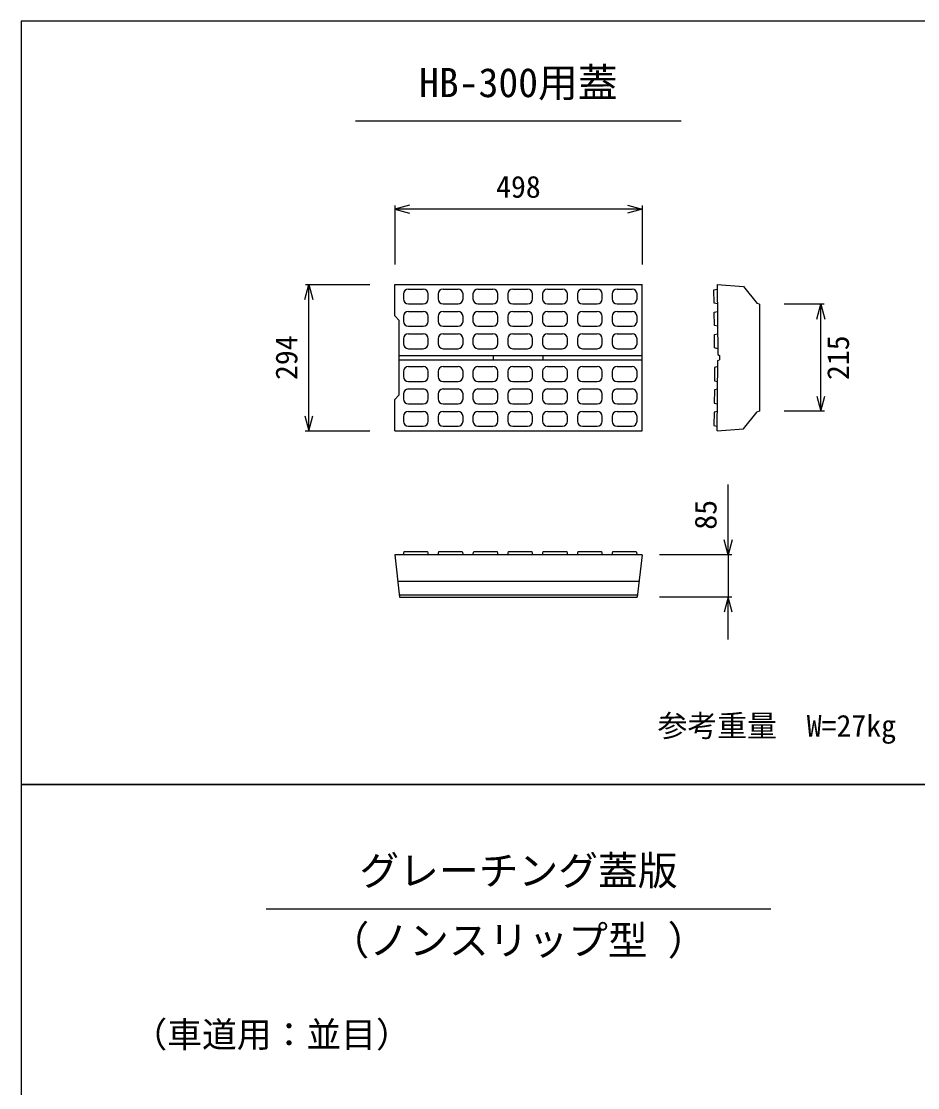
# Model space of a CAD drawing. Units: millimetres, scale not verified. Extents: x -16800 to 16800, y -5940 to 5940.
# Drawn here: x -3867 to -2064, y 1429 to 3573 of the extents above; entities that cross this region are included whole.
import ezdxf
from ezdxf.enums import TextEntityAlignment as Align

# ---------------------------------------------------------------- set-up
doc = ezdxf.new("R2010")
doc.units = ezdxf.units.MM
doc.header["$LTSCALE"] = 20
for name, color, linetype, lineweight in [('0-0_DIM', 7, 'Continuous', 25), ('0-2_HATCH', 6, 'Continuous', 25), ('0-5_OUTLINE', 3, 'Continuous', 25), ('0-6_TXT', 7, 'Continuous', 25)]:
    doc.layers.add(name, color=color, linetype=linetype, lineweight=lineweight)
doc.styles.add('ＭＳ ゴシック', font='')
doc.styles.get('ＭＳ ゴシック').set_extended_font_data('MS Gothic')

msp = doc.modelspace()

# ---------------------------------------------------------------- linework, layer by layer
at = {"layer": '0-0_DIM'}
for p, q in [((-3115.54, 3202.35), (-3115.54, 3083.6)), ((-2617.54, 3194.85), (-3115.54, 3194.85)), ((-2617.54, 3202.35), (-2617.54, 3083.6)), ((-3295.11, 3043.6), (-3165.54, 3043.6)), ((-3288.11, 2749.6), (-3288.11, 3043.6)), ((-2251.5, 3004.09), (-2331.88, 3004.09)), ((-2258.5, 2789.09), (-2258.5, 3004.09)), ((-2251, 2789.09), (-2331.88, 2789.09)), ((-3295.61, 2749.6), (-3165.54, 2749.6)), ((-2444.96, 2500.22), (-2444.96, 2641.53)), ((-2437.46, 2500.22), (-2582.54, 2500.22)), ((-2444.96, 2500.22), (-2444.96, 2415.22)), ((-2437.46, 2415.22), (-2582.54, 2415.22)), ((-2444.96, 2330.22), (-2444.96, 2415.22))]:
    msp.add_line(p, q, dxfattribs=at)
for points in [[(-3085.54, 3202.89), (-3115.54, 3194.85), (-3085.54, 3186.81)], [(-2647.54, 3202.89), (-2617.54, 3194.85), (-2647.54, 3186.81)], [(-3296.15, 3013.6), (-3288.11, 3043.6), (-3280.07, 3013.6)], [(-2266.54, 2974.09), (-2258.5, 3004.09), (-2250.46, 2974.09)], [(-2266.54, 2819.09), (-2258.5, 2789.09), (-2250.46, 2819.09)], [(-3296.15, 2779.6), (-3288.11, 2749.6), (-3280.07, 2779.6)], [(-2436.92, 2530.22), (-2444.96, 2500.22), (-2453, 2530.22)], [(-2436.92, 2385.22), (-2444.96, 2415.22), (-2453, 2385.22)]]:
    msp.add_lwpolyline(points, dxfattribs=at)
at = {"layer": '0-2_HATCH'}
for p, q in [((-3098.04, 3024.6), (-3098.04, 3014.6)), ((-3088.04, 3034.6), (-3058.04, 3034.6)), ((-3048.04, 3014.6), (-3048.04, 3024.6)), ((-3028.04, 3024.6), (-3028.04, 3014.6)), ((-3018.04, 3034.6), (-2988.04, 3034.6)), ((-2978.04, 3014.6), (-2978.04, 3024.6)), ((-2958.04, 3024.6), (-2958.04, 3014.6)), ((-2948.04, 3034.6), (-2918.04, 3034.6)), ((-2908.04, 3014.6), (-2908.04, 3024.6)), ((-2888.04, 3024.6), (-2888.04, 3014.6)), ((-2878.04, 3034.6), (-2848.04, 3034.6)), ((-2838.04, 3014.6), (-2838.04, 3024.6)), ((-2818.04, 3024.6), (-2818.04, 3014.6)), ((-2808.04, 3034.6), (-2778.04, 3034.6)), ((-2768.04, 3014.6), (-2768.04, 3024.6)), ((-2748.04, 3024.6), (-2748.04, 3014.6)), ((-2738.04, 3034.6), (-2708.04, 3034.6)), ((-2698.04, 3014.6), (-2698.04, 3024.6)), ((-2678.04, 3024.6), (-2678.04, 3014.6)), ((-2668.04, 3034.6), (-2638.04, 3034.6)), ((-2628.04, 3014.6), (-2628.04, 3024.6)), ((-3088.04, 3004.6), (-3058.04, 3004.6)), ((-3018.04, 3004.6), (-2988.04, 3004.6)), ((-2948.04, 3004.6), (-2918.04, 3004.6)), ((-2878.04, 3004.6), (-2848.04, 3004.6)), ((-2808.04, 3004.6), (-2778.04, 3004.6)), ((-2738.04, 3004.6), (-2708.04, 3004.6)), ((-2668.04, 3004.6), (-2638.04, 3004.6)), ((-3098.04, 2979.6), (-3098.04, 2969.6)), ((-3088.04, 2989.6), (-3058.04, 2989.6)), ((-3048.04, 2969.6), (-3048.04, 2979.6)), ((-3028.04, 2979.6), (-3028.04, 2969.6)), ((-3018.04, 2989.6), (-2988.04, 2989.6)), ((-2978.04, 2969.6), (-2978.04, 2979.6)), ((-2958.04, 2979.6), (-2958.04, 2969.6)), ((-2948.04, 2989.6), (-2918.04, 2989.6)), ((-2908.04, 2969.6), (-2908.04, 2979.6)), ((-2888.04, 2979.6), (-2888.04, 2969.6)), ((-2878.04, 2989.6), (-2848.04, 2989.6)), ((-2838.04, 2969.6), (-2838.04, 2979.6)), ((-2818.04, 2979.6), (-2818.04, 2969.6)), ((-2808.04, 2989.6), (-2778.04, 2989.6)), ((-2768.04, 2969.6), (-2768.04, 2979.6)), ((-2748.04, 2979.6), (-2748.04, 2969.6)), ((-2738.04, 2989.6), (-2708.04, 2989.6)), ((-2698.04, 2969.6), (-2698.04, 2979.6)), ((-2678.04, 2979.6), (-2678.04, 2969.6)), ((-2668.04, 2989.6), (-2638.04, 2989.6)), ((-2628.04, 2969.6), (-2628.04, 2979.6)), ((-3088.04, 2959.6), (-3058.04, 2959.6)), ((-3018.04, 2959.6), (-2988.04, 2959.6)), ((-2948.04, 2959.6), (-2918.04, 2959.6)), ((-2878.04, 2959.6), (-2848.04, 2959.6)), ((-2808.04, 2959.6), (-2778.04, 2959.6)), ((-2738.04, 2959.6), (-2708.04, 2959.6)), ((-2668.04, 2959.6), (-2638.04, 2959.6)), ((-3088.04, 2944.6), (-3058.04, 2944.6)), ((-3018.04, 2944.6), (-2988.04, 2944.6)), ((-2948.04, 2944.6), (-2918.04, 2944.6)), ((-2878.04, 2944.6), (-2848.04, 2944.6)), ((-2808.04, 2944.6), (-2778.04, 2944.6)), ((-2738.04, 2944.6), (-2708.04, 2944.6)), ((-2668.04, 2944.6), (-2638.04, 2944.6)), ((-3098.04, 2934.6), (-3098.04, 2924.6)), ((-3048.04, 2924.6), (-3048.04, 2934.6)), ((-3028.04, 2934.6), (-3028.04, 2924.6)), ((-2978.04, 2924.6), (-2978.04, 2934.6)), ((-2958.04, 2934.6), (-2958.04, 2924.6)), ((-2908.04, 2924.6), (-2908.04, 2934.6)), ((-2888.04, 2934.6), (-2888.04, 2924.6)), ((-2838.04, 2924.6), (-2838.04, 2934.6)), ((-2818.04, 2934.6), (-2818.04, 2924.6)), ((-2768.04, 2924.6), (-2768.04, 2934.6)), ((-2748.04, 2934.6), (-2748.04, 2924.6)), ((-2698.04, 2924.6), (-2698.04, 2934.6)), ((-2678.04, 2934.6), (-2678.04, 2924.6)), ((-2628.04, 2924.6), (-2628.04, 2934.6)), ((-3088.04, 2914.6), (-3058.04, 2914.6)), ((-3018.04, 2914.6), (-2988.04, 2914.6)), ((-2948.04, 2914.6), (-2918.04, 2914.6)), ((-2878.04, 2914.6), (-2848.04, 2914.6)), ((-2808.04, 2914.6), (-2778.04, 2914.6)), ((-2738.04, 2914.6), (-2708.04, 2914.6)), ((-2668.04, 2914.6), (-2638.04, 2914.6)), ((-3088.04, 2878.6), (-3058.04, 2878.6)), ((-3018.04, 2878.6), (-2988.04, 2878.6)), ((-2948.04, 2878.6), (-2918.04, 2878.6)), ((-2878.04, 2878.6), (-2848.04, 2878.6)), ((-2808.04, 2878.6), (-2778.04, 2878.6)), ((-2738.04, 2878.6), (-2708.04, 2878.6)), ((-2668.04, 2878.6), (-2638.04, 2878.6)), ((-3098.04, 2868.6), (-3098.04, 2858.6)), ((-3048.04, 2858.6), (-3048.04, 2868.6)), ((-3028.04, 2868.6), (-3028.04, 2858.6)), ((-2978.04, 2858.6), (-2978.04, 2868.6)), ((-2958.04, 2868.6), (-2958.04, 2858.6)), ((-2908.04, 2858.6), (-2908.04, 2868.6)), ((-2888.04, 2868.6), (-2888.04, 2858.6)), ((-2838.04, 2858.6), (-2838.04, 2868.6)), ((-2818.04, 2868.6), (-2818.04, 2858.6)), ((-2768.04, 2858.6), (-2768.04, 2868.6)), ((-2748.04, 2868.6), (-2748.04, 2858.6)), ((-2698.04, 2858.6), (-2698.04, 2868.6)), ((-2678.04, 2868.6), (-2678.04, 2858.6)), ((-2628.04, 2858.6), (-2628.04, 2868.6)), ((-3088.04, 2848.6), (-3058.04, 2848.6)), ((-3088.04, 2833.6), (-3058.04, 2833.6)), ((-3018.04, 2848.6), (-2988.04, 2848.6)), ((-3018.04, 2833.6), (-2988.04, 2833.6)), ((-2948.04, 2848.6), (-2918.04, 2848.6)), ((-2948.04, 2833.6), (-2918.04, 2833.6)), ((-2878.04, 2848.6), (-2848.04, 2848.6)), ((-2878.04, 2833.6), (-2848.04, 2833.6)), ((-2808.04, 2848.6), (-2778.04, 2848.6)), ((-2808.04, 2833.6), (-2778.04, 2833.6)), ((-2738.04, 2848.6), (-2708.04, 2848.6)), ((-2738.04, 2833.6), (-2708.04, 2833.6)), ((-2668.04, 2848.6), (-2638.04, 2848.6)), ((-2668.04, 2833.6), (-2638.04, 2833.6)), ((-3098.04, 2823.6), (-3098.04, 2813.6)), ((-3048.04, 2813.6), (-3048.04, 2823.6)), ((-3028.04, 2823.6), (-3028.04, 2813.6)), ((-2978.04, 2813.6), (-2978.04, 2823.6)), ((-2958.04, 2823.6), (-2958.04, 2813.6)), ((-2908.04, 2813.6), (-2908.04, 2823.6)), ((-2888.04, 2823.6), (-2888.04, 2813.6)), ((-2838.04, 2813.6), (-2838.04, 2823.6)), ((-2818.04, 2823.6), (-2818.04, 2813.6)), ((-2768.04, 2813.6), (-2768.04, 2823.6)), ((-2748.04, 2823.6), (-2748.04, 2813.6)), ((-2698.04, 2813.6), (-2698.04, 2823.6)), ((-2678.04, 2823.6), (-2678.04, 2813.6)), ((-2628.04, 2813.6), (-2628.04, 2823.6)), ((-3088.04, 2803.6), (-3058.04, 2803.6)), ((-3088.04, 2788.6), (-3058.04, 2788.6)), ((-3018.04, 2803.6), (-2988.04, 2803.6)), ((-3018.04, 2788.6), (-2988.04, 2788.6)), ((-2948.04, 2803.6), (-2918.04, 2803.6)), ((-2948.04, 2788.6), (-2918.04, 2788.6)), ((-2878.04, 2803.6), (-2848.04, 2803.6)), ((-2878.04, 2788.6), (-2848.04, 2788.6)), ((-2808.04, 2803.6), (-2778.04, 2803.6)), ((-2808.04, 2788.6), (-2778.04, 2788.6)), ((-2738.04, 2803.6), (-2708.04, 2803.6)), ((-2738.04, 2788.6), (-2708.04, 2788.6)), ((-2668.04, 2803.6), (-2638.04, 2803.6)), ((-2668.04, 2788.6), (-2638.04, 2788.6)), ((-3098.04, 2778.6), (-3098.04, 2768.6)), ((-3048.04, 2768.6), (-3048.04, 2778.6)), ((-3028.04, 2778.6), (-3028.04, 2768.6)), ((-2978.04, 2768.6), (-2978.04, 2778.6)), ((-2958.04, 2778.6), (-2958.04, 2768.6)), ((-2908.04, 2768.6), (-2908.04, 2778.6)), ((-2888.04, 2778.6), (-2888.04, 2768.6)), ((-2838.04, 2768.6), (-2838.04, 2778.6)), ((-2818.04, 2778.6), (-2818.04, 2768.6)), ((-2768.04, 2768.6), (-2768.04, 2778.6)), ((-2748.04, 2778.6), (-2748.04, 2768.6)), ((-2698.04, 2768.6), (-2698.04, 2778.6)), ((-2678.04, 2778.6), (-2678.04, 2768.6)), ((-2628.04, 2768.6), (-2628.04, 2778.6)), ((-3088.04, 2758.6), (-3058.04, 2758.6)), ((-3018.04, 2758.6), (-2988.04, 2758.6)), ((-2948.04, 2758.6), (-2918.04, 2758.6)), ((-2878.04, 2758.6), (-2848.04, 2758.6)), ((-2808.04, 2758.6), (-2778.04, 2758.6)), ((-2738.04, 2758.6), (-2708.04, 2758.6)), ((-2668.04, 2758.6), (-2638.04, 2758.6)), ((-3028.04, 2500.22), (-3026.54, 2506.72)), ((-3026.54, 2506.72), (-2979.54, 2506.72)), ((-2979.54, 2506.72), (-2978.04, 2500.22)), ((-2958.04, 2500.22), (-2956.54, 2506.72)), ((-2956.54, 2506.72), (-2909.54, 2506.72)), ((-2909.54, 2506.72), (-2908.04, 2500.22)), ((-2888.04, 2500.22), (-2886.54, 2506.72)), ((-2886.54, 2506.72), (-2839.54, 2506.72)), ((-2839.54, 2506.72), (-2838.04, 2500.22)), ((-2818.04, 2500.22), (-2816.54, 2506.72)), ((-2816.54, 2506.72), (-2769.54, 2506.72)), ((-2769.54, 2506.72), (-2768.04, 2500.22)), ((-2748.04, 2500.22), (-2746.54, 2506.72)), ((-2746.54, 2506.72), (-2699.54, 2506.72)), ((-2699.54, 2506.72), (-2698.04, 2500.22)), ((-2678.04, 2500.22), (-2676.54, 2506.72)), ((-2676.54, 2506.72), (-2629.54, 2506.72)), ((-2629.54, 2506.72), (-2628.04, 2500.22))]:
    msp.add_line(p, q, dxfattribs=at)
for points in [[(-2466.48, 3004.59), (-2472.99, 3006.04), (-2473.27, 3033.04), (-2466.79, 3034.59)], [(-2466.02, 2959.59), (-2472.54, 2961.04), (-2472.81, 2988.04), (-2466.33, 2989.59)], [(-2465.56, 2914.59), (-2472.08, 2916.04), (-2472.35, 2943.04), (-2465.87, 2944.59)], [(-2465.56, 2878.59), (-2472.08, 2877.14), (-2472.35, 2850.14), (-2465.87, 2848.59)], [(-2466.02, 2833.59), (-2472.54, 2832.14), (-2472.81, 2805.14), (-2466.33, 2803.59)], [(-2466.48, 2788.59), (-2472.99, 2787.14), (-2473.27, 2760.14), (-2466.79, 2758.59)], [(-3098.04, 2500.22), (-3096.54, 2506.72), (-3049.54, 2506.72), (-3048.04, 2500.22)]]:
    msp.add_lwpolyline(points, dxfattribs=at)
for centre, start, end in [((-3088.04, 3024.6), 90, 180), ((-3058.04, 3024.6), 0, 90), ((-3018.04, 3024.6), 90, 180), ((-2988.04, 3024.6), 0, 90), ((-2948.04, 3024.6), 90, 180), ((-2918.04, 3024.6), 0, 90), ((-2878.04, 3024.6), 90, 180), ((-2848.04, 3024.6), 0, 90), ((-2808.04, 3024.6), 90, 180), ((-2778.04, 3024.6), 0, 90), ((-2738.04, 3024.6), 90, 180), ((-2708.04, 3024.6), 0, 90), ((-2668.04, 3024.6), 90, 180), ((-2638.04, 3024.6), 0, 90), ((-3088.04, 3014.6), 180, 270), ((-3058.04, 3014.6), 270, 0), ((-3018.04, 3014.6), 180, 270), ((-2988.04, 3014.6), 270, 0), ((-2948.04, 3014.6), 180, 270), ((-2918.04, 3014.6), 270, 0), ((-2878.04, 3014.6), 180, 270), ((-2848.04, 3014.6), 270, 0), ((-2808.04, 3014.6), 180, 270), ((-2778.04, 3014.6), 270, 0), ((-2738.04, 3014.6), 180, 270), ((-2708.04, 3014.6), 270, 0), ((-2668.04, 3014.6), 180, 270), ((-2638.04, 3014.6), 270, 0), ((-3088.04, 2979.6), 90, 180), ((-3058.04, 2979.6), 0, 90), ((-3018.04, 2979.6), 90, 180), ((-2988.04, 2979.6), 0, 90), ((-2948.04, 2979.6), 90, 180), ((-2918.04, 2979.6), 0, 90), ((-2878.04, 2979.6), 90, 180), ((-2848.04, 2979.6), 0, 90), ((-2808.04, 2979.6), 90, 180), ((-2778.04, 2979.6), 0, 90), ((-2738.04, 2979.6), 90, 180), ((-2708.04, 2979.6), 0, 90), ((-2668.04, 2979.6), 90, 180), ((-2638.04, 2979.6), 0, 90), ((-3088.04, 2969.6), 180, 270), ((-3058.04, 2969.6), 270, 0), ((-3018.04, 2969.6), 180, 270), ((-2988.04, 2969.6), 270, 0), ((-2948.04, 2969.6), 180, 270), ((-2918.04, 2969.6), 270, 0), ((-2878.04, 2969.6), 180, 270), ((-2848.04, 2969.6), 270, 0), ((-2808.04, 2969.6), 180, 270), ((-2778.04, 2969.6), 270, 0), ((-2738.04, 2969.6), 180, 270), ((-2708.04, 2969.6), 270, 0), ((-2668.04, 2969.6), 180, 270), ((-2638.04, 2969.6), 270, 0), ((-3088.04, 2934.6), 90, 180), ((-3058.04, 2934.6), 0, 90), ((-3018.04, 2934.6), 90, 180), ((-2988.04, 2934.6), 0, 90), ((-2948.04, 2934.6), 90, 180), ((-2918.04, 2934.6), 0, 90), ((-2878.04, 2934.6), 90, 180), ((-2848.04, 2934.6), 0, 90), ((-2808.04, 2934.6), 90, 180), ((-2778.04, 2934.6), 0, 90), ((-2738.04, 2934.6), 90, 180), ((-2708.04, 2934.6), 0, 90), ((-2668.04, 2934.6), 90, 180), ((-2638.04, 2934.6), 0, 90), ((-3088.04, 2924.6), 180, 270), ((-3058.04, 2924.6), 270, 0), ((-3018.04, 2924.6), 180, 270), ((-2988.04, 2924.6), 270, 0), ((-2948.04, 2924.6), 180, 270), ((-2918.04, 2924.6), 270, 0), ((-2878.04, 2924.6), 180, 270), ((-2848.04, 2924.6), 270, 0), ((-2808.04, 2924.6), 180, 270), ((-2778.04, 2924.6), 270, 0), ((-2738.04, 2924.6), 180, 270), ((-2708.04, 2924.6), 270, 0), ((-2668.04, 2924.6), 180, 270), ((-2638.04, 2924.6), 270, 0), ((-3088.04, 2868.6), 90, 180), ((-3058.04, 2868.6), 0, 90), ((-3018.04, 2868.6), 90, 180), ((-2988.04, 2868.6), 0, 90), ((-2948.04, 2868.6), 90, 180), ((-2918.04, 2868.6), 0, 90), ((-2878.04, 2868.6), 90, 180), ((-2848.04, 2868.6), 0, 90), ((-2808.04, 2868.6), 90, 180), ((-2778.04, 2868.6), 0, 90), ((-2738.04, 2868.6), 90, 180), ((-2708.04, 2868.6), 0, 90), ((-2668.04, 2868.6), 90, 180), ((-2638.04, 2868.6), 0, 90), ((-3088.04, 2858.6), 180, 270), ((-3058.04, 2858.6), 270, 0), ((-3018.04, 2858.6), 180, 270), ((-2988.04, 2858.6), 270, 0), ((-2948.04, 2858.6), 180, 270), ((-2918.04, 2858.6), 270, 0), ((-2878.04, 2858.6), 180, 270), ((-2848.04, 2858.6), 270, 0), ((-2808.04, 2858.6), 180, 270), ((-2778.04, 2858.6), 270, 0), ((-2738.04, 2858.6), 180, 270), ((-2708.04, 2858.6), 270, 0), ((-2668.04, 2858.6), 180, 270), ((-2638.04, 2858.6), 270, 0), ((-3088.04, 2823.6), 90, 180), ((-3058.04, 2823.6), 0, 90), ((-3018.04, 2823.6), 90, 180), ((-2988.04, 2823.6), 0, 90), ((-2948.04, 2823.6), 90, 180), ((-2918.04, 2823.6), 0, 90), ((-2878.04, 2823.6), 90, 180), ((-2848.04, 2823.6), 0, 90), ((-2808.04, 2823.6), 90, 180), ((-2778.04, 2823.6), 0, 90), ((-2738.04, 2823.6), 90, 180), ((-2708.04, 2823.6), 0, 90), ((-2668.04, 2823.6), 90, 180), ((-2638.04, 2823.6), 0, 90), ((-3088.04, 2813.6), 180, 270), ((-3058.04, 2813.6), 270, 0), ((-3018.04, 2813.6), 180, 270), ((-2988.04, 2813.6), 270, 0), ((-2948.04, 2813.6), 180, 270), ((-2918.04, 2813.6), 270, 0), ((-2878.04, 2813.6), 180, 270), ((-2848.04, 2813.6), 270, 0), ((-2808.04, 2813.6), 180, 270), ((-2778.04, 2813.6), 270, 0), ((-2738.04, 2813.6), 180, 270), ((-2708.04, 2813.6), 270, 0), ((-2668.04, 2813.6), 180, 270), ((-2638.04, 2813.6), 270, 0), ((-3088.04, 2778.6), 90, 180), ((-3058.04, 2778.6), 0, 90), ((-3018.04, 2778.6), 90, 180), ((-2988.04, 2778.6), 0, 90), ((-2948.04, 2778.6), 90, 180), ((-2918.04, 2778.6), 0, 90), ((-2878.04, 2778.6), 90, 180), ((-2848.04, 2778.6), 0, 90), ((-2808.04, 2778.6), 90, 180), ((-2778.04, 2778.6), 0, 90), ((-2738.04, 2778.6), 90, 180), ((-2708.04, 2778.6), 0, 90), ((-2668.04, 2778.6), 90, 180), ((-2638.04, 2778.6), 0, 90), ((-3088.04, 2768.6), 180, 270), ((-3058.04, 2768.6), 270, 0), ((-3018.04, 2768.6), 180, 270), ((-2988.04, 2768.6), 270, 0), ((-2948.04, 2768.6), 180, 270), ((-2918.04, 2768.6), 270, 0), ((-2878.04, 2768.6), 180, 270), ((-2848.04, 2768.6), 270, 0), ((-2808.04, 2768.6), 180, 270), ((-2778.04, 2768.6), 270, 0), ((-2738.04, 2768.6), 180, 270), ((-2708.04, 2768.6), 270, 0), ((-2668.04, 2768.6), 180, 270), ((-2638.04, 2768.6), 270, 0)]:
    msp.add_arc(centre, 10, start, end, dxfattribs=at)
at = {"layer": '0-5_OUTLINE'}
for p, q in [((-3115.54, 3043.6), (-2617.54, 3043.6)), ((-3115.54, 2980.6), (-3115.54, 3043.6)), ((-2617.54, 2749.6), (-2617.54, 3043.6)), ((-2466.88, 3043.59), (-2413.88, 3039.59)), ((-2466.88, 3043.59), (-2465.44, 2902.61)), ((-2413.88, 3039.59), (-2386.38, 3005.59)), ((-2381.88, 3004.09), (-2386.38, 3005.59)), ((-3115.54, 2980.6), (-3106.54, 2971.6)), ((-3106.54, 2901.1), (-2617.54, 2901.1)), ((-2916.54, 2892.1), (-2916.54, 2901.1)), ((-2816.54, 2892.1), (-2816.54, 2901.1)), ((-2465.44, 2902.61), (-2462.24, 2901.09)), ((-2462.24, 2901.09), (-2462.24, 2892.09)), ((-3106.54, 2892.1), (-2617.54, 2892.1)), ((-2466.88, 2749.6), (-2465.44, 2890.57)), ((-2465.44, 2890.57), (-2462.24, 2892.09)), ((-2413.88, 2753.6), (-2386.38, 2787.59)), ((-3115.54, 2749.6), (-2617.54, 2749.6)), ((-2466.88, 2749.6), (-2413.88, 2753.6)), ((-3115.54, 2500.22), (-3105.54, 2415.22)), ((-2617.54, 2500.22), (-3115.54, 2500.22)), ((-2617.54, 2500.22), (-2627.54, 2415.22)), ((-3109.3, 2447.22), (-2623.77, 2447.22)), ((-3106.06, 2419.72), (-2627.01, 2419.72)), ((-3105.54, 2415.22), (-2627.54, 2415.22))]:
    msp.add_line(p, q, dxfattribs=at)
for points in [[(-2381.88, 3004.09), (-2381.88, 2789.09), (-2386.38, 2787.59)], [(-3115.54, 2749.6), (-3115.54, 2812.6), (-3106.54, 2821.6), (-3106.54, 2971.6)]]:
    msp.add_lwpolyline(points, dxfattribs=at)
at = {"layer": '0-6_TXT'}
for p, q in [((-3194.01, 3372.67), (-2539.06, 3372.67)), ((-3374.33, 1788.58), (-2358.74, 1788.58))]:
    msp.add_line(p, q, dxfattribs=at)
for points in [[(-3866.54, 2038.58), (-1866.54, 2038.58), (-1866.54, 3572.67), (-3866.54, 3572.67)], [(-3866.54, -761.42), (-1866.54, -761.42), (-1866.54, 2038.58), (-3866.54, 2038.58)]]:
    msp.add_lwpolyline(points, close=True, dxfattribs=at)

# ---------------------------------------------------------------- texts
at = {"layer": '0-0_DIM', "style": 'ＭＳ ゴシック'}
for s, height, p in [('498', 43.99, (-2911.54, 3204.85)), ('参考重量\u3000W=27kg', 43.99, (-2586.71, 2121.41)), ('（車道用：並目）', 51.32, (-3643.09, 1494.95))]:
    msp.add_text(s, height=height, dxfattribs=at).set_placement(p, align=Align.BOTTOM_LEFT)
for s, p in [('294', (-3298.11, 2851.6)), ('215', (-2188.5, 2851.59)), ('85', (-2454.96, 2550.75))]:
    msp.add_text(s, height=43.99, rotation=90, dxfattribs=at).set_placement(p, align=Align.BOTTOM_LEFT)
at = {"layer": '0-6_TXT', "style": 'ＭＳ ゴシック'}
for s, p in [('HB-300用蓋', (-3066.54, 3402.67)), ('グレーチング蓋版', (-3186.54, 1818.58)), ('（ノンスリップ型 ）', (-3246.54, 1678.58))]:
    msp.add_text(s, height=58.65, dxfattribs=at).set_placement(p, align=Align.BOTTOM_LEFT)

doc.saveas('drawing.dxf')
